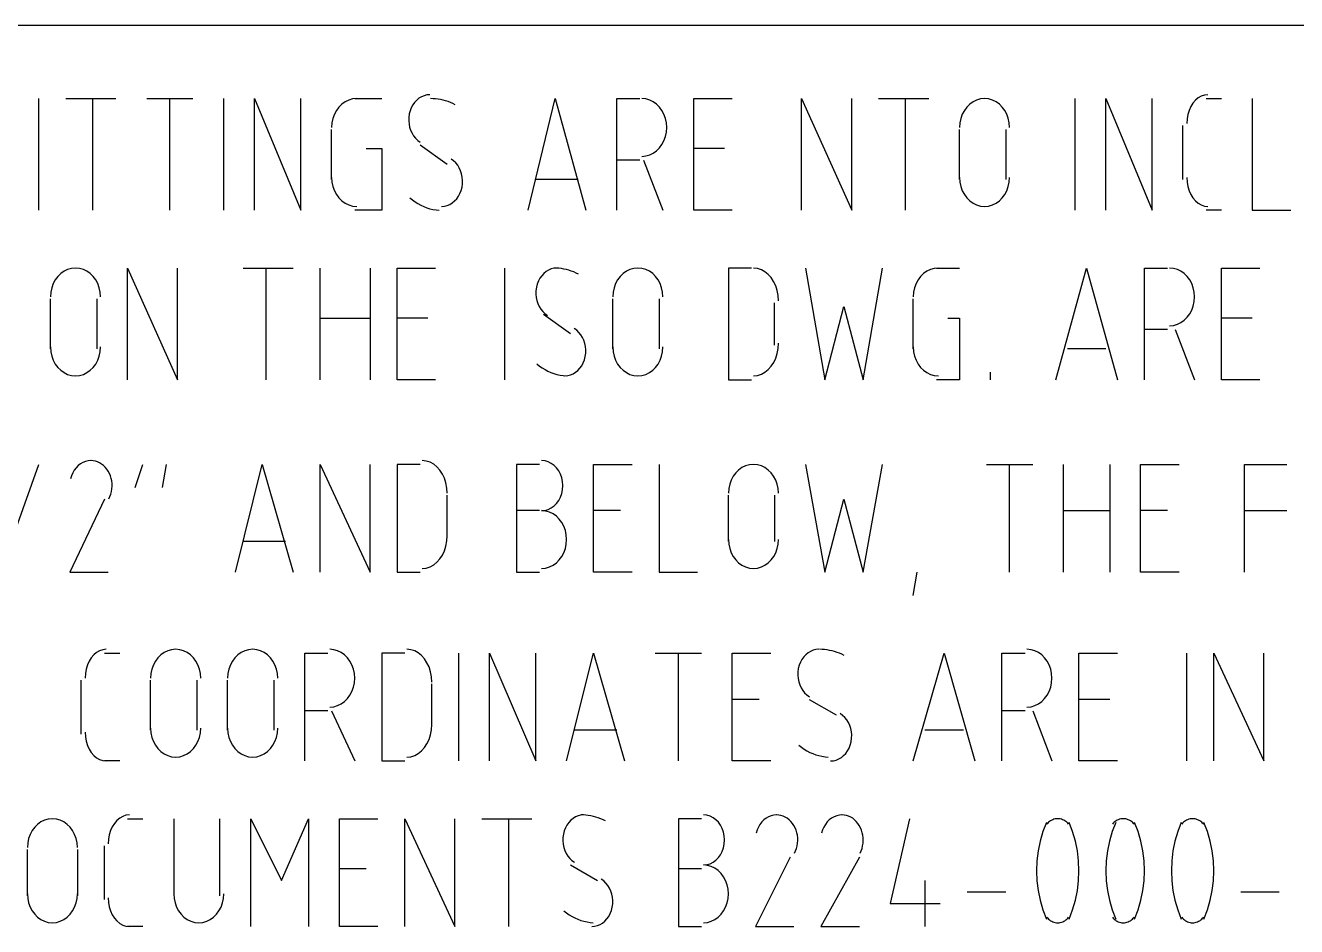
# Model space of a CAD drawing. Header units: millimetres. Extents: x 43 to 1147, y -811 to -31.
# Drawn here: x 118.66 to 158.26, y -776.2 to -748.12 of the extents above; entities that cross this region are included whole.
import ezdxf

# ---------------------------------------------------------------- set-up
doc = ezdxf.new("R2010")
doc.units = ezdxf.units.MM
doc.layers.add('EDITED_LINES', color=4, linetype='Continuous')

msp = doc.modelspace()

# ---------------------------------------------------------------- linework, layer by layer
at = {"layer": 'EDITED_LINES'}
for p, q in [((1137.28, -748.12), (52.24, -748.12)), ((119.08, -753.88), (119.08, -750.4)), ((119.92, -750.4), (121.48, -750.4)), ((120.76, -753.88), (120.76, -750.4)), ((122.44, -750.4), (123.88, -750.4)), ((123.16, -753.88), (123.16, -750.4)), ((124.84, -753.88), (124.84, -750.4)), ((125.8, -753.88), (125.8, -750.4)), ((125.8, -750.4), (127.24, -753.88)), ((127.24, -753.88), (127.24, -750.4)), ((128.853, -750.412), (128.733, -750.446)), ((128.98, -750.4), (128.853, -750.412)), ((128.92, -750.4), (129.76, -750.4)), ((130.921, -750.391), (130.85, -750.449)), ((130.998, -750.344), (130.921, -750.391)), ((131.08, -750.309), (130.998, -750.344)), ((131.167, -750.288), (131.08, -750.309)), ((131.257, -750.28), (131.167, -750.288)), ((131.358, -750.403), (131.279, -750.4)), ((131.437, -750.409), (131.358, -750.403)), ((131.516, -750.419), (131.437, -750.409)), ((131.594, -750.433), (131.516, -750.419)), ((134.32, -753.88), (135.16, -750.4)), ((135.16, -750.4), (136.12, -753.88)), ((137.08, -753.88), (137.08, -750.4)), ((137.08, -750.4), (137.8, -750.4)), ((137.987, -750.412), (137.86, -750.4)), ((138.107, -750.446), (137.987, -750.412)), ((139.48, -753.88), (139.48, -750.4)), ((139.48, -750.4), (140.68, -750.4)), ((142.84, -753.88), (142.84, -750.4)), ((142.84, -750.4), (144.4, -753.88)), ((144.4, -753.88), (144.4, -750.4)), ((145.24, -750.4), (146.8, -750.4)), ((146.08, -753.88), (146.08, -750.4)), ((148.413, -750.412), (148.293, -750.446)), ((148.54, -750.4), (148.413, -750.412)), ((148.666, -750.412), (148.54, -750.4)), ((148.786, -750.446), (148.666, -750.412)), ((151.36, -753.88), (151.36, -750.4)), ((152.32, -753.88), (152.32, -750.4)), ((152.32, -750.4), (153.76, -753.88)), ((153.76, -753.88), (153.76, -750.4)), ((155.197, -750.38), (155.11, -750.454)), ((155.291, -750.326), (155.197, -750.38)), ((155.393, -750.292), (155.291, -750.326)), ((155.5, -750.28), (155.393, -750.292)), ((155.44, -750.4), (155.92, -750.4)), ((156.88, -750.4), (156.88, -753.88)), ((128.35, -750.768), (128.287, -750.886)), ((128.428, -750.664), (128.35, -750.768)), ((128.519, -750.574), (128.428, -750.664)), ((128.622, -750.5), (128.519, -750.574)), ((128.733, -750.446), (128.622, -750.5)), ((130.644, -750.778), (130.618, -750.88)), ((130.682, -750.683), (130.644, -750.778)), ((130.729, -750.596), (130.682, -750.683)), ((130.785, -750.518), (130.729, -750.596)), ((130.85, -750.449), (130.785, -750.518)), ((131.672, -750.45), (131.594, -750.433)), ((131.749, -750.471), (131.672, -750.45)), ((131.825, -750.495), (131.749, -750.471)), ((131.901, -750.523), (131.825, -750.495)), ((131.976, -750.555), (131.901, -750.523)), ((132.05, -750.59), (131.976, -750.555)), ((138.218, -750.5), (138.107, -750.446)), ((138.321, -750.574), (138.218, -750.5)), ((138.412, -750.664), (138.321, -750.574)), ((138.49, -750.768), (138.412, -750.664)), ((138.553, -750.886), (138.49, -750.768)), ((147.91, -750.768), (147.847, -750.886)), ((147.988, -750.664), (147.91, -750.768)), ((148.079, -750.574), (147.988, -750.664)), ((148.182, -750.5), (148.079, -750.574)), ((148.293, -750.446), (148.182, -750.5)), ((148.898, -750.5), (148.786, -750.446)), ((149.001, -750.574), (148.898, -750.5)), ((149.091, -750.664), (149.001, -750.574)), ((149.169, -750.768), (149.091, -750.664)), ((149.233, -750.886), (149.169, -750.768)), ((154.914, -750.766), (154.874, -750.896)), ((154.967, -750.648), (154.914, -750.766)), ((155.033, -750.544), (154.967, -750.648)), ((155.11, -750.454), (155.033, -750.544)), ((128.21, -751.154), (128.2, -751.3)), ((128.24, -751.016), (128.21, -751.154)), ((128.287, -750.886), (128.24, -751.016)), ((130.603, -750.986), (130.6, -751.09)), ((130.6, -751.09), (130.61, -751.193)), ((130.618, -750.88), (130.603, -750.986)), ((130.61, -751.193), (130.63, -751.293)), ((138.6, -751.016), (138.553, -750.886)), ((138.63, -751.154), (138.6, -751.016)), ((138.64, -751.3), (138.63, -751.154)), ((147.77, -751.154), (147.76, -751.3)), ((147.8, -751.016), (147.77, -751.154)), ((147.847, -750.886), (147.8, -751.016)), ((149.28, -751.015), (149.233, -750.886)), ((149.31, -751.154), (149.28, -751.015)), ((149.32, -751.3), (149.31, -751.154)), ((154.849, -751.034), (154.84, -751.18)), ((154.874, -750.896), (154.849, -751.034)), ((128.2, -752.92), (128.2, -751.36)), ((130.63, -751.293), (130.661, -751.388)), ((130.661, -751.388), (130.703, -751.478)), ((130.703, -751.478), (130.754, -751.561)), ((130.754, -751.561), (130.815, -751.636)), ((138.553, -751.714), (138.6, -751.584)), ((138.6, -751.584), (138.63, -751.446)), ((138.63, -751.446), (138.64, -751.3)), ((147.76, -752.92), (147.76, -751.36)), ((149.2, -751.36), (149.2, -752.92)), ((154.72, -752.92), (154.72, -751.24)), ((129.28, -751.96), (129.76, -751.96)), ((129.76, -751.96), (129.76, -753.88)), ((130.815, -751.636), (130.884, -751.701)), ((130.884, -751.701), (130.962, -751.756)), ((130.96, -751.84), (131.8, -752.44)), ((138.321, -752.026), (138.412, -751.936)), ((138.412, -751.936), (138.49, -751.832)), ((138.49, -751.832), (138.553, -751.714)), ((140.44, -751.96), (139.48, -751.96)), ((131.996, -752.339), (131.918, -752.284)), ((132.065, -752.404), (131.996, -752.339)), ((137.8, -752.32), (137.08, -752.32)), ((137.86, -752.2), (137.987, -752.188)), ((137.92, -752.32), (138.52, -753.88)), ((137.987, -752.188), (138.107, -752.154)), ((138.107, -752.154), (138.218, -752.1)), ((138.218, -752.1), (138.321, -752.026)), ((132.126, -752.479), (132.065, -752.404)), ((132.177, -752.562), (132.126, -752.479)), ((132.219, -752.652), (132.177, -752.562)), ((132.25, -752.747), (132.219, -752.652)), ((132.27, -752.847), (132.25, -752.747)), ((128.2, -752.86), (128.21, -753.006)), ((128.21, -753.006), (128.24, -753.144)), ((128.24, -753.144), (128.287, -753.274)), ((132.235, -753.262), (132.262, -753.16)), ((132.262, -753.16), (132.277, -753.054)), ((132.28, -752.95), (132.27, -752.847)), ((132.277, -753.054), (132.28, -752.95)), ((135.88, -752.92), (134.56, -752.92)), ((147.76, -752.86), (147.77, -753.006)), ((147.77, -753.006), (147.8, -753.144)), ((147.8, -753.144), (147.847, -753.274)), ((149.233, -753.274), (149.28, -753.144)), ((149.28, -753.144), (149.31, -753.006)), ((149.31, -753.006), (149.32, -752.86)), ((154.84, -752.86), (154.849, -753.006)), ((154.849, -753.006), (154.874, -753.144)), ((154.874, -753.144), (154.914, -753.274)), ((128.287, -753.274), (128.35, -753.392)), ((128.35, -753.392), (128.428, -753.496)), ((128.428, -753.496), (128.519, -753.586)), ((128.519, -753.586), (128.622, -753.66)), ((130.633, -753.488), (130.715, -753.556)), ((130.715, -753.556), (130.801, -753.618)), ((132.03, -753.591), (132.095, -753.522)), ((132.095, -753.522), (132.151, -753.444)), ((132.151, -753.444), (132.198, -753.357)), ((132.198, -753.357), (132.235, -753.262)), ((147.847, -753.274), (147.91, -753.392)), ((147.91, -753.392), (147.988, -753.496)), ((147.988, -753.496), (148.079, -753.586)), ((148.079, -753.586), (148.182, -753.66)), ((148.898, -753.66), (149.001, -753.586)), ((149.001, -753.586), (149.092, -753.496)), ((149.092, -753.496), (149.169, -753.392)), ((149.169, -753.392), (149.233, -753.274)), ((154.914, -753.274), (154.967, -753.392)), ((154.967, -753.392), (155.033, -753.496)), ((155.033, -753.496), (155.11, -753.586)), ((155.11, -753.586), (155.197, -753.66)), ((128.622, -753.66), (128.733, -753.714)), ((128.733, -753.714), (128.853, -753.748)), ((128.853, -753.748), (128.98, -753.76)), ((129.76, -753.88), (128.92, -753.88)), ((130.801, -753.618), (130.888, -753.674)), ((130.888, -753.674), (130.978, -753.723)), ((130.978, -753.723), (131.07, -753.766)), ((131.07, -753.766), (131.163, -753.802)), ((131.163, -753.802), (131.258, -753.831)), ((131.258, -753.831), (131.355, -753.854)), ((131.355, -753.854), (131.452, -753.87)), ((131.452, -753.87), (131.55, -753.878)), ((131.623, -753.76), (131.713, -753.752)), ((131.713, -753.752), (131.8, -753.731)), ((131.8, -753.731), (131.882, -753.696)), ((131.882, -753.696), (131.959, -753.649)), ((131.959, -753.649), (132.03, -753.591)), ((140.68, -753.88), (139.48, -753.88)), ((148.182, -753.66), (148.293, -753.714)), ((148.293, -753.714), (148.413, -753.748)), ((148.413, -753.748), (148.54, -753.76)), ((148.54, -753.76), (148.667, -753.748)), ((148.667, -753.748), (148.787, -753.714)), ((148.787, -753.714), (148.898, -753.66)), ((155.197, -753.66), (155.291, -753.714)), ((155.291, -753.714), (155.393, -753.748)), ((155.393, -753.748), (155.5, -753.76)), ((155.92, -753.88), (155.44, -753.88)), ((156.88, -753.88), (158.08, -753.88)), ((119.668, -755.944), (119.59, -756.048)), ((119.759, -755.854), (119.668, -755.944)), ((119.862, -755.78), (119.759, -755.854)), ((119.973, -755.726), (119.862, -755.78)), ((120.093, -755.692), (119.973, -755.726)), ((120.22, -755.68), (120.093, -755.692)), ((120.346, -755.692), (120.22, -755.68)), ((120.466, -755.726), (120.346, -755.692)), ((120.578, -755.78), (120.466, -755.726)), ((120.681, -755.854), (120.578, -755.78)), ((120.772, -755.944), (120.681, -755.854)), ((120.849, -756.048), (120.772, -755.944)), ((121.84, -759.16), (121.84, -755.68)), ((121.84, -755.68), (123.4, -759.16)), ((123.4, -759.16), (123.4, -755.68)), ((125.44, -755.68), (127, -755.68)), ((126.16, -759.16), (126.16, -755.68)), ((127.84, -759.16), (127.84, -755.68)), ((129.4, -755.68), (129.4, -759.16)), ((130.24, -759.16), (130.24, -755.68)), ((130.24, -755.68), (131.44, -755.68)), ((133.6, -759.16), (133.6, -755.68)), ((134.745, -755.918), (134.689, -755.996)), ((134.81, -755.849), (134.745, -755.918)), ((134.881, -755.791), (134.81, -755.849)), ((134.958, -755.744), (134.881, -755.791)), ((135.04, -755.709), (134.958, -755.744)), ((135.127, -755.688), (135.04, -755.709)), ((135.198, -755.683), (135.119, -755.68)), ((135.217, -755.68), (135.127, -755.688)), ((135.277, -755.689), (135.198, -755.683)), ((135.356, -755.699), (135.277, -755.689)), ((135.434, -755.713), (135.356, -755.699)), ((135.512, -755.73), (135.434, -755.713)), ((135.589, -755.751), (135.512, -755.73)), ((135.665, -755.775), (135.589, -755.751)), ((135.741, -755.803), (135.665, -755.775)), ((135.816, -755.835), (135.741, -755.803)), ((135.89, -755.87), (135.816, -755.835)), ((137.188, -755.944), (137.11, -756.048)), ((137.279, -755.854), (137.188, -755.944)), ((137.382, -755.78), (137.279, -755.854)), ((137.493, -755.726), (137.382, -755.78)), ((137.613, -755.692), (137.493, -755.726)), ((137.74, -755.68), (137.613, -755.692)), ((137.866, -755.692), (137.74, -755.68)), ((137.986, -755.726), (137.866, -755.692)), ((138.098, -755.78), (137.986, -755.726)), ((138.201, -755.854), (138.098, -755.78)), ((138.291, -755.944), (138.201, -755.854)), ((138.369, -756.048), (138.291, -755.944)), ((141.28, -755.68), (140.56, -755.68)), ((140.56, -755.68), (140.56, -759.16)), ((141.467, -755.693), (141.34, -755.68)), ((141.587, -755.732), (141.467, -755.693)), ((141.698, -755.794), (141.587, -755.732)), ((141.801, -755.877), (141.698, -755.794)), ((141.892, -755.979), (141.801, -755.877)), ((142.96, -755.68), (143.56, -759.16)), ((144.76, -759.16), (145.36, -755.68)), ((146.548, -755.944), (146.47, -756.048)), ((146.639, -755.854), (146.548, -755.944)), ((146.742, -755.78), (146.639, -755.854)), ((146.853, -755.726), (146.742, -755.78)), ((146.973, -755.692), (146.853, -755.726)), ((147.1, -755.68), (146.973, -755.692)), ((147.04, -755.68), (147.76, -755.68)), ((150.76, -759.16), (151.72, -755.68)), ((151.72, -755.68), (152.68, -759.16)), ((153.52, -759.16), (153.52, -755.68)), ((153.52, -755.68), (154.24, -755.68)), ((154.427, -755.692), (154.3, -755.68)), ((154.547, -755.726), (154.427, -755.692)), ((154.658, -755.78), (154.547, -755.726)), ((154.761, -755.854), (154.658, -755.78)), ((154.852, -755.944), (154.761, -755.854)), ((154.93, -756.048), (154.852, -755.944)), ((155.92, -759.16), (155.92, -755.68)), ((155.92, -755.68), (157.12, -755.68)), ((119.48, -756.296), (119.45, -756.434)), ((119.527, -756.166), (119.48, -756.296)), ((119.59, -756.048), (119.527, -756.166)), ((120.913, -756.166), (120.849, -756.048)), ((120.96, -756.295), (120.913, -756.166)), ((120.99, -756.434), (120.96, -756.295)), ((134.578, -756.28), (134.563, -756.386)), ((134.605, -756.178), (134.578, -756.28)), ((134.642, -756.083), (134.605, -756.178)), ((134.689, -755.996), (134.642, -756.083)), ((137, -756.296), (136.97, -756.434)), ((137.047, -756.166), (137, -756.296)), ((137.11, -756.048), (137.047, -756.166)), ((138.433, -756.166), (138.369, -756.048)), ((138.48, -756.295), (138.433, -756.166)), ((138.51, -756.434), (138.48, -756.295)), ((141.969, -756.098), (141.892, -755.979)), ((142.033, -756.231), (141.969, -756.098)), ((142.08, -756.378), (142.033, -756.231)), ((146.36, -756.296), (146.33, -756.434)), ((146.407, -756.166), (146.36, -756.296)), ((146.47, -756.048), (146.407, -756.166)), ((154.993, -756.166), (154.93, -756.048)), ((155.04, -756.296), (154.993, -756.166)), ((155.07, -756.434), (155.04, -756.296)), ((119.45, -756.434), (119.44, -756.58)), ((119.44, -758.2), (119.44, -756.64)), ((120.88, -756.64), (120.88, -758.2)), ((121, -756.58), (120.99, -756.434)), ((134.563, -756.386), (134.56, -756.49)), ((134.56, -756.49), (134.57, -756.593)), ((134.57, -756.593), (134.59, -756.693)), ((134.59, -756.693), (134.621, -756.788)), ((136.97, -756.434), (136.96, -756.58)), ((136.96, -758.2), (136.96, -756.64)), ((138.4, -756.64), (138.4, -758.2)), ((138.52, -756.58), (138.51, -756.434)), ((142.11, -756.534), (142.08, -756.378)), ((142.12, -756.7), (142.11, -756.534)), ((146.33, -756.434), (146.32, -756.58)), ((146.32, -758.2), (146.32, -756.64)), ((155.04, -756.864), (155.07, -756.726)), ((155.08, -756.58), (155.07, -756.434)), ((155.07, -756.726), (155.08, -756.58)), ((134.621, -756.788), (134.663, -756.878)), ((134.663, -756.878), (134.714, -756.961)), ((134.714, -756.961), (134.775, -757.036)), ((134.775, -757.036), (134.844, -757.101)), ((134.8, -757.12), (135.64, -757.72)), ((134.844, -757.101), (134.922, -757.156)), ((142, -758.08), (142, -756.76)), ((143.56, -759.16), (144.16, -756.88)), ((144.16, -756.88), (144.76, -759.16)), ((154.852, -757.216), (154.93, -757.112)), ((154.93, -757.112), (154.993, -756.994)), ((154.993, -756.994), (155.04, -756.864)), ((127.84, -757.24), (129.4, -757.24)), ((131.2, -757.24), (130.24, -757.24)), ((147.4, -757.24), (147.76, -757.24)), ((147.76, -757.24), (147.76, -759.16)), ((154.3, -757.48), (154.427, -757.468)), ((154.427, -757.468), (154.547, -757.434)), ((154.547, -757.434), (154.658, -757.38)), ((154.658, -757.38), (154.761, -757.306)), ((154.761, -757.306), (154.852, -757.216)), ((156.88, -757.24), (155.92, -757.24)), ((135.836, -757.619), (135.758, -757.564)), ((135.905, -757.684), (135.836, -757.619)), ((135.966, -757.759), (135.905, -757.684)), ((136.017, -757.842), (135.966, -757.759)), ((136.059, -757.932), (136.017, -757.842)), ((136.09, -758.027), (136.059, -757.932)), ((154.24, -757.6), (153.52, -757.6)), ((154.48, -757.6), (155.08, -759.16)), ((119.44, -758.14), (119.45, -758.286)), ((119.45, -758.286), (119.48, -758.424)), ((120.96, -758.424), (120.99, -758.286)), ((120.99, -758.286), (121, -758.14)), ((136.11, -758.127), (136.09, -758.027)), ((136.102, -758.44), (136.117, -758.334)), ((136.12, -758.23), (136.11, -758.127)), ((136.117, -758.334), (136.12, -758.23)), ((136.96, -758.14), (136.97, -758.286)), ((136.97, -758.286), (137, -758.424)), ((138.48, -758.424), (138.51, -758.286)), ((138.51, -758.286), (138.52, -758.14)), ((142.08, -758.342), (142.11, -758.185)), ((142.11, -758.185), (142.12, -758.02)), ((146.32, -758.14), (146.33, -758.286)), ((146.33, -758.286), (146.36, -758.424)), ((152.32, -758.2), (151.12, -758.2)), ((119.48, -758.424), (119.527, -758.554)), ((119.527, -758.554), (119.59, -758.672)), ((119.59, -758.672), (119.668, -758.776)), ((120.772, -758.776), (120.85, -758.672)), ((120.85, -758.672), (120.913, -758.554)), ((120.913, -758.554), (120.96, -758.424)), ((134.593, -758.669), (134.675, -758.734)), ((134.675, -758.734), (134.761, -758.793)), ((135.935, -758.802), (135.991, -758.724)), ((135.991, -758.724), (136.038, -758.637)), ((136.038, -758.637), (136.075, -758.542)), ((136.075, -758.542), (136.102, -758.44)), ((137, -758.424), (137.047, -758.554)), ((137.047, -758.554), (137.11, -758.672)), ((137.11, -758.672), (137.188, -758.776)), ((138.292, -758.776), (138.369, -758.672)), ((138.369, -758.672), (138.433, -758.554)), ((138.433, -758.554), (138.48, -758.424)), ((141.892, -758.741), (141.97, -758.622)), ((141.97, -758.622), (142.033, -758.489)), ((142.033, -758.489), (142.08, -758.342)), ((146.36, -758.424), (146.407, -758.554)), ((146.407, -758.554), (146.47, -758.672)), ((146.47, -758.672), (146.548, -758.776)), ((119.668, -758.776), (119.759, -758.866)), ((119.759, -758.866), (119.862, -758.94)), ((119.862, -758.94), (119.973, -758.994)), ((119.973, -758.994), (120.093, -759.028)), ((120.093, -759.028), (120.22, -759.04)), ((120.22, -759.04), (120.347, -759.028)), ((120.347, -759.028), (120.467, -758.994)), ((120.467, -758.994), (120.578, -758.94)), ((120.578, -758.94), (120.681, -758.866)), ((120.681, -758.866), (120.772, -758.776)), ((134.761, -758.793), (134.848, -758.845)), ((134.848, -758.845), (134.938, -758.892)), ((134.938, -758.892), (135.03, -758.932)), ((135.03, -758.932), (135.123, -758.966)), ((135.123, -758.966), (135.218, -758.994)), ((135.218, -758.994), (135.315, -759.015)), ((135.315, -759.015), (135.412, -759.03)), ((135.412, -759.03), (135.51, -759.038)), ((135.463, -759.04), (135.553, -759.032)), ((135.553, -759.032), (135.64, -759.011)), ((135.64, -759.011), (135.722, -758.976)), ((135.722, -758.976), (135.799, -758.929)), ((135.799, -758.929), (135.87, -758.871)), ((135.87, -758.871), (135.935, -758.802)), ((137.188, -758.776), (137.279, -758.866)), ((137.279, -758.866), (137.382, -758.94)), ((137.382, -758.94), (137.493, -758.994)), ((137.493, -758.994), (137.613, -759.028)), ((137.613, -759.028), (137.74, -759.04)), ((137.74, -759.04), (137.867, -759.028)), ((137.867, -759.028), (137.987, -758.994)), ((137.987, -758.994), (138.098, -758.94)), ((138.098, -758.94), (138.201, -758.866)), ((138.201, -758.866), (138.292, -758.776)), ((141.34, -759.04), (141.467, -759.027)), ((141.467, -759.027), (141.587, -758.988)), ((141.587, -758.988), (141.698, -758.926)), ((141.698, -758.926), (141.801, -758.843)), ((141.801, -758.843), (141.892, -758.741)), ((146.548, -758.776), (146.639, -758.866)), ((146.639, -758.866), (146.742, -758.94)), ((146.742, -758.94), (146.853, -758.994)), ((146.853, -758.994), (146.973, -759.028)), ((146.973, -759.028), (147.1, -759.04)), ((148.72, -759.16), (148.72, -758.92)), ((131.44, -759.16), (130.24, -759.16)), ((140.56, -759.16), (141.28, -759.16)), ((147.76, -759.16), (147.04, -759.16)), ((157.12, -759.16), (155.92, -759.16)), ((117.88, -765.16), (119.08, -761.8)), ((120.24, -761.901), (120.183, -761.976)), ((120.304, -761.836), (120.24, -761.901)), ((120.375, -761.781), (120.304, -761.836)), ((120.451, -761.737), (120.375, -761.781)), ((120.533, -761.705), (120.451, -761.737)), ((120.618, -761.686), (120.533, -761.705)), ((120.706, -761.68), (120.618, -761.686)), ((120.768, -761.684), (120.697, -761.68)), ((120.838, -761.697), (120.768, -761.684)), ((120.906, -761.719), (120.838, -761.697)), ((120.971, -761.749), (120.906, -761.719)), ((121.033, -761.787), (120.971, -761.749)), ((121.091, -761.832), (121.033, -761.787)), ((121.145, -761.884), (121.091, -761.832)), ((121.194, -761.943), (121.145, -761.884)), ((122.08, -762.52), (122.32, -761.8)), ((123.04, -761.8), (122.92, -762.52)), ((125.2, -765.16), (126.04, -761.8)), ((126.04, -761.8), (127, -765.16)), ((127.84, -765.16), (127.84, -761.8)), ((127.84, -761.8), (129.4, -765.16)), ((129.4, -765.16), (129.4, -761.8)), ((130.96, -761.8), (130.24, -761.8)), ((130.24, -761.8), (130.24, -765.16)), ((131.147, -761.693), (131.02, -761.68)), ((131.267, -761.732), (131.147, -761.693)), ((131.378, -761.794), (131.267, -761.732)), ((131.481, -761.877), (131.378, -761.794)), ((131.572, -761.979), (131.481, -761.877)), ((134.68, -761.8), (133.96, -761.8)), ((133.96, -761.8), (133.96, -765.16)), ((134.847, -761.69), (134.74, -761.68)), ((134.949, -761.72), (134.847, -761.69)), ((135.043, -761.767), (134.949, -761.72)), ((135.13, -761.83), (135.043, -761.767)), ((135.207, -761.908), (135.13, -761.83)), ((136.36, -765.16), (136.36, -761.8)), ((136.36, -761.8), (137.56, -761.8)), ((138.4, -761.8), (138.4, -765.16)), ((140.982, -761.9), (140.879, -761.974)), ((141.093, -761.846), (140.982, -761.9)), ((141.213, -761.812), (141.093, -761.846)), ((141.34, -761.8), (141.213, -761.812)), ((141.466, -761.812), (141.34, -761.8)), ((141.586, -761.846), (141.466, -761.812)), ((141.698, -761.9), (141.586, -761.846)), ((141.801, -761.974), (141.698, -761.9)), ((142.96, -761.8), (143.56, -765.16)), ((144.76, -765.16), (145.36, -761.8)), ((148.6, -761.8), (150.04, -761.8)), ((149.32, -765.16), (149.32, -761.8)), ((151, -765.16), (151, -761.8)), ((152.44, -761.8), (152.44, -765.16)), ((153.4, -765.16), (153.4, -761.8)), ((153.4, -761.8), (154.6, -761.8)), ((156.64, -765.16), (156.64, -761.8)), ((156.64, -761.8), (157.96, -761.8)), ((120.094, -762.15), (120.065, -762.249)), ((120.134, -762.059), (120.094, -762.15)), ((120.183, -761.976), (120.134, -762.059)), ((121.238, -762.009), (121.194, -761.943)), ((121.276, -762.08), (121.238, -762.009)), ((121.308, -762.156), (121.276, -762.08)), ((121.332, -762.235), (121.308, -762.156)), ((121.349, -762.315), (121.332, -762.235)), ((131.649, -762.098), (131.572, -761.979)), ((131.713, -762.231), (131.649, -762.098)), ((131.76, -762.378), (131.713, -762.231)), ((135.273, -761.999), (135.207, -761.908)), ((135.326, -762.102), (135.273, -761.999)), ((135.366, -762.213), (135.326, -762.102)), ((135.391, -762.334), (135.366, -762.213)), ((140.647, -762.286), (140.6, -762.416)), ((140.71, -762.168), (140.647, -762.286)), ((140.788, -762.064), (140.71, -762.168)), ((140.879, -761.974), (140.788, -762.064)), ((141.891, -762.064), (141.801, -761.974)), ((141.969, -762.168), (141.891, -762.064)), ((142.033, -762.286), (141.969, -762.168)), ((142.08, -762.415), (142.033, -762.286)), ((121.322, -762.722), (121.342, -762.643)), ((121.342, -762.643), (121.354, -762.561)), ((121.358, -762.397), (121.349, -762.315)), ((121.354, -762.561), (121.36, -762.479)), ((121.36, -762.479), (121.358, -762.397)), ((131.79, -762.534), (131.76, -762.378)), ((131.8, -762.7), (131.79, -762.534)), ((135.366, -762.707), (135.391, -762.587)), ((135.4, -762.46), (135.391, -762.334)), ((135.391, -762.587), (135.4, -762.46)), ((140.57, -762.554), (140.56, -762.7)), ((140.6, -762.416), (140.57, -762.554)), ((142.11, -762.554), (142.08, -762.415)), ((142.12, -762.7), (142.11, -762.554)), ((121.12, -762.88), (120.04, -765.16)), ((121.26, -762.873), (121.294, -762.799)), ((121.294, -762.799), (121.322, -762.722)), ((131.8, -764.08), (131.8, -762.76)), ((135.043, -763.153), (135.13, -763.09)), ((135.13, -763.09), (135.207, -763.012)), ((135.207, -763.012), (135.273, -762.921)), ((135.273, -762.921), (135.326, -762.818)), ((135.326, -762.818), (135.366, -762.707)), ((140.56, -764.2), (140.56, -762.76)), ((142, -762.76), (142, -764.2)), ((143.56, -765.16), (144.16, -762.88)), ((144.16, -762.88), (144.76, -765.16)), ((134.68, -763.24), (133.96, -763.24)), ((134.74, -763.24), (134.847, -763.23)), ((134.867, -763.252), (134.74, -763.24)), ((134.847, -763.23), (134.949, -763.2)), ((134.987, -763.286), (134.867, -763.252)), ((134.949, -763.2), (135.043, -763.153)), ((135.098, -763.34), (134.987, -763.286)), ((135.201, -763.414), (135.098, -763.34)), ((135.292, -763.504), (135.201, -763.414)), ((137.2, -763.24), (136.36, -763.24)), ((151, -763.24), (152.44, -763.24)), ((154.24, -763.24), (153.4, -763.24)), ((156.64, -763.24), (157.96, -763.24)), ((135.369, -763.608), (135.292, -763.504)), ((135.433, -763.726), (135.369, -763.608)), ((135.48, -763.856), (135.433, -763.726)), ((135.51, -763.994), (135.48, -763.856)), ((126.76, -764.2), (125.44, -764.2)), ((131.76, -764.342), (131.79, -764.185)), ((131.79, -764.185), (131.8, -764.02)), ((135.52, -764.14), (135.51, -763.994)), ((135.51, -764.286), (135.52, -764.14)), ((140.56, -764.14), (140.57, -764.286)), ((142.11, -764.286), (142.12, -764.14)), ((131.572, -764.741), (131.649, -764.622)), ((131.649, -764.622), (131.713, -764.489)), ((131.713, -764.489), (131.76, -764.342)), ((135.292, -764.776), (135.369, -764.672)), ((135.369, -764.672), (135.433, -764.554)), ((135.433, -764.554), (135.48, -764.424)), ((135.48, -764.424), (135.51, -764.286)), ((140.57, -764.286), (140.6, -764.424)), ((140.6, -764.424), (140.647, -764.554)), ((140.647, -764.554), (140.71, -764.672)), ((140.71, -764.672), (140.788, -764.776)), ((141.892, -764.776), (141.97, -764.672)), ((141.97, -764.672), (142.033, -764.554)), ((142.033, -764.554), (142.08, -764.424)), ((142.08, -764.424), (142.11, -764.286)), ((131.02, -765.04), (131.147, -765.027)), ((131.147, -765.027), (131.267, -764.988)), ((131.267, -764.988), (131.378, -764.926)), ((131.378, -764.926), (131.481, -764.843)), ((131.481, -764.843), (131.572, -764.741)), ((134.74, -765.04), (134.867, -765.028)), ((134.867, -765.028), (134.987, -764.994)), ((134.987, -764.994), (135.098, -764.94)), ((135.098, -764.94), (135.201, -764.866)), ((135.201, -764.866), (135.292, -764.776)), ((140.788, -764.776), (140.879, -764.866)), ((140.879, -764.866), (140.982, -764.94)), ((140.982, -764.94), (141.093, -764.994)), ((141.093, -764.994), (141.213, -765.028)), ((141.213, -765.028), (141.34, -765.04)), ((141.34, -765.04), (141.467, -765.028)), ((141.467, -765.028), (141.587, -764.994)), ((141.587, -764.994), (141.698, -764.94)), ((141.698, -764.94), (141.801, -764.866)), ((141.801, -764.866), (141.892, -764.776)), ((120.04, -765.16), (121.24, -765.16)), ((130.24, -765.16), (130.96, -765.16)), ((133.96, -765.16), (134.68, -765.16)), ((137.56, -765.16), (136.36, -765.16)), ((138.4, -765.16), (139.6, -765.16)), ((146.32, -765.88), (146.44, -765.16)), ((154.6, -765.16), (153.4, -765.16)), ((120.713, -767.824), (120.647, -767.928)), ((120.79, -767.734), (120.713, -767.824)), ((120.877, -767.66), (120.79, -767.734)), ((120.971, -767.606), (120.877, -767.66)), ((121.073, -767.572), (120.971, -767.606)), ((121.18, -767.56), (121.073, -767.572)), ((121.12, -767.68), (121.6, -767.68)), ((122.788, -767.824), (122.71, -767.928)), ((122.879, -767.734), (122.788, -767.824)), ((122.982, -767.66), (122.879, -767.734)), ((123.093, -767.606), (122.982, -767.66)), ((123.213, -767.572), (123.093, -767.606)), ((123.34, -767.56), (123.213, -767.572)), ((123.466, -767.572), (123.34, -767.56)), ((123.586, -767.606), (123.466, -767.572)), ((123.698, -767.66), (123.586, -767.606)), ((123.801, -767.734), (123.698, -767.66)), ((123.892, -767.824), (123.801, -767.734)), ((123.969, -767.928), (123.892, -767.824)), ((125.188, -767.824), (125.11, -767.928)), ((125.279, -767.734), (125.188, -767.824)), ((125.382, -767.66), (125.279, -767.734)), ((125.493, -767.606), (125.382, -767.66)), ((125.613, -767.572), (125.493, -767.606)), ((125.74, -767.56), (125.613, -767.572)), ((125.866, -767.572), (125.74, -767.56)), ((125.986, -767.606), (125.866, -767.572)), ((126.098, -767.66), (125.986, -767.606)), ((126.201, -767.734), (126.098, -767.66)), ((126.292, -767.824), (126.201, -767.734)), ((126.369, -767.928), (126.292, -767.824)), ((127.36, -771.04), (127.36, -767.68)), ((127.36, -767.68), (128.08, -767.68)), ((128.267, -767.572), (128.14, -767.56)), ((128.387, -767.606), (128.267, -767.572)), ((128.498, -767.66), (128.387, -767.606)), ((128.601, -767.734), (128.498, -767.66)), ((128.692, -767.824), (128.601, -767.734)), ((128.77, -767.928), (128.692, -767.824)), ((130.48, -767.68), (129.76, -767.68)), ((129.76, -767.68), (129.76, -771.04)), ((130.667, -767.573), (130.54, -767.56)), ((130.787, -767.612), (130.667, -767.573)), ((130.898, -767.674), (130.787, -767.612)), ((131.001, -767.757), (130.898, -767.674)), ((131.092, -767.859), (131.001, -767.757)), ((132.16, -771.04), (132.16, -767.68)), ((133.12, -771.04), (133.12, -767.68)), ((133.12, -767.68), (134.56, -771.04)), ((134.56, -771.04), (134.56, -767.68)), ((135.52, -771.04), (136.36, -767.68)), ((136.36, -767.68), (137.32, -771.04)), ((138.28, -767.68), (139.72, -767.68)), ((139, -771.04), (139, -767.68)), ((140.68, -771.04), (140.68, -767.68)), ((140.68, -767.68), (141.88, -767.68)), ((142.905, -767.798), (142.849, -767.876)), ((142.97, -767.729), (142.905, -767.798)), ((143.041, -767.671), (142.97, -767.729)), ((143.118, -767.624), (143.041, -767.671)), ((143.2, -767.589), (143.118, -767.624)), ((143.287, -767.568), (143.2, -767.589)), ((143.377, -767.56), (143.287, -767.568)), ((143.478, -767.563), (143.399, -767.56)), ((143.557, -767.569), (143.478, -767.563)), ((143.636, -767.579), (143.557, -767.569)), ((143.714, -767.593), (143.636, -767.579)), ((143.792, -767.61), (143.714, -767.593)), ((143.869, -767.631), (143.792, -767.61)), ((143.945, -767.655), (143.869, -767.631)), ((144.021, -767.683), (143.945, -767.655)), ((144.096, -767.715), (144.021, -767.683)), ((144.17, -767.75), (144.096, -767.715)), ((146.32, -771.04), (147.28, -767.68)), ((147.28, -767.68), (148.24, -771.04)), ((149.08, -771.04), (149.08, -767.68)), ((149.08, -767.68), (149.8, -767.68)), ((149.987, -767.572), (149.86, -767.56)), ((150.107, -767.606), (149.987, -767.572)), ((150.218, -767.66), (150.107, -767.606)), ((150.321, -767.734), (150.218, -767.66)), ((150.412, -767.824), (150.321, -767.734)), ((150.49, -767.928), (150.412, -767.824)), ((151.48, -771.04), (151.48, -767.68)), ((151.48, -767.68), (152.68, -767.68)), ((154.84, -771.04), (154.84, -767.68)), ((155.68, -771.04), (155.68, -767.68)), ((155.68, -767.68), (157.24, -771.04)), ((157.24, -771.04), (157.24, -767.68)), ((120.554, -768.176), (120.529, -768.314)), ((120.594, -768.046), (120.554, -768.176)), ((120.647, -767.928), (120.594, -768.046)), ((122.6, -768.176), (122.57, -768.314)), ((122.647, -768.046), (122.6, -768.176)), ((122.71, -767.928), (122.647, -768.046)), ((124.033, -768.046), (123.969, -767.928)), ((124.08, -768.175), (124.033, -768.046)), ((124.11, -768.314), (124.08, -768.175)), ((125, -768.176), (124.97, -768.314)), ((125.047, -768.046), (125, -768.176)), ((125.11, -767.928), (125.047, -768.046)), ((126.433, -768.046), (126.369, -767.928)), ((126.48, -768.175), (126.433, -768.046)), ((126.51, -768.314), (126.48, -768.175)), ((128.833, -768.046), (128.77, -767.928)), ((128.88, -768.176), (128.833, -768.046)), ((128.91, -768.314), (128.88, -768.176)), ((131.169, -767.978), (131.092, -767.859)), ((131.233, -768.111), (131.169, -767.978)), ((131.28, -768.258), (131.233, -768.111)), ((142.738, -768.16), (142.723, -768.266)), ((142.765, -768.058), (142.738, -768.16)), ((142.802, -767.963), (142.765, -768.058)), ((142.849, -767.876), (142.802, -767.963)), ((150.553, -768.046), (150.49, -767.928)), ((150.6, -768.176), (150.553, -768.046)), ((150.63, -768.314), (150.6, -768.176)), ((120.4, -770.2), (120.4, -768.52)), ((120.529, -768.314), (120.52, -768.46)), ((122.57, -768.314), (122.56, -768.46)), ((122.56, -770.08), (122.56, -768.52)), ((124, -768.52), (124, -770.08)), ((124.12, -768.46), (124.11, -768.314)), ((124.97, -768.314), (124.96, -768.46)), ((124.96, -770.08), (124.96, -768.52)), ((126.4, -768.52), (126.4, -770.08)), ((126.52, -768.46), (126.51, -768.314)), ((128.88, -768.744), (128.91, -768.606)), ((128.92, -768.46), (128.91, -768.314)), ((128.91, -768.606), (128.92, -768.46)), ((131.31, -768.414), (131.28, -768.258)), ((131.32, -768.58), (131.31, -768.414)), ((142.723, -768.266), (142.72, -768.37)), ((142.72, -768.37), (142.73, -768.473)), ((142.73, -768.473), (142.75, -768.573)), ((142.75, -768.573), (142.781, -768.668)), ((150.6, -768.744), (150.63, -768.606)), ((150.64, -768.46), (150.63, -768.314)), ((150.63, -768.606), (150.64, -768.46)), ((128.692, -769.096), (128.77, -768.992)), ((128.77, -768.992), (128.833, -768.874)), ((128.833, -768.874), (128.88, -768.744)), ((131.32, -769.96), (131.32, -768.64)), ((142.781, -768.668), (142.823, -768.758)), ((142.823, -768.758), (142.874, -768.841)), ((142.874, -768.841), (142.935, -768.916)), ((142.935, -768.916), (143.004, -768.981)), ((143.004, -768.981), (143.082, -769.036)), ((150.412, -769.096), (150.49, -768.992)), ((150.49, -768.992), (150.553, -768.874)), ((150.553, -768.874), (150.6, -768.744)), ((128.14, -769.36), (128.267, -769.348)), ((128.267, -769.348), (128.387, -769.314)), ((128.387, -769.314), (128.498, -769.26)), ((128.498, -769.26), (128.601, -769.186)), ((128.601, -769.186), (128.692, -769.096)), ((141.52, -769.12), (140.68, -769.12)), ((143.08, -769.12), (143.92, -769.6)), ((149.86, -769.36), (149.987, -769.348)), ((149.987, -769.348), (150.107, -769.314)), ((150.107, -769.314), (150.218, -769.26)), ((150.218, -769.26), (150.321, -769.186)), ((150.321, -769.186), (150.412, -769.096)), ((152.44, -769.12), (151.48, -769.12)), ((128.08, -769.48), (127.36, -769.48)), ((128.2, -769.48), (128.92, -771.04)), ((144.116, -769.619), (144.038, -769.564)), ((144.185, -769.684), (144.116, -769.619)), ((144.246, -769.759), (144.185, -769.684)), ((144.297, -769.842), (144.246, -769.759)), ((149.8, -769.48), (149.08, -769.48)), ((150.04, -769.48), (150.64, -771.04)), ((120.52, -770.14), (120.529, -770.286)), ((122.56, -770.02), (122.57, -770.166)), ((122.57, -770.166), (122.6, -770.304)), ((124.08, -770.304), (124.11, -770.166)), ((124.11, -770.166), (124.12, -770.02)), ((124.96, -770.02), (124.97, -770.166)), ((124.97, -770.166), (125, -770.304)), ((126.48, -770.304), (126.51, -770.166)), ((126.51, -770.166), (126.52, -770.02)), ((131.28, -770.222), (131.31, -770.065)), ((131.31, -770.065), (131.32, -769.9)), ((137.08, -770.08), (135.76, -770.08)), ((144.339, -769.932), (144.297, -769.842)), ((144.37, -770.027), (144.339, -769.932)), ((144.39, -770.127), (144.37, -770.027)), ((144.4, -770.23), (144.39, -770.127)), ((147.88, -770.08), (146.68, -770.08)), ((120.529, -770.286), (120.554, -770.424)), ((120.554, -770.424), (120.594, -770.554)), ((120.594, -770.554), (120.647, -770.672)), ((122.6, -770.304), (122.647, -770.434)), ((122.647, -770.434), (122.71, -770.552)), ((122.71, -770.552), (122.788, -770.656)), ((123.892, -770.656), (123.969, -770.552)), ((123.969, -770.552), (124.033, -770.434)), ((124.033, -770.434), (124.08, -770.304)), ((125, -770.304), (125.047, -770.434)), ((125.047, -770.434), (125.11, -770.552)), ((125.11, -770.552), (125.188, -770.656)), ((126.292, -770.656), (126.37, -770.552)), ((126.37, -770.552), (126.433, -770.434)), ((126.433, -770.434), (126.48, -770.304)), ((131.092, -770.621), (131.17, -770.502)), ((131.17, -770.502), (131.233, -770.369)), ((131.233, -770.369), (131.28, -770.222)), ((142.753, -770.549), (142.835, -770.614)), ((142.835, -770.614), (142.921, -770.673)), ((144.318, -770.637), (144.355, -770.542)), ((144.355, -770.542), (144.382, -770.44)), ((144.382, -770.44), (144.397, -770.334)), ((144.397, -770.334), (144.4, -770.23)), ((120.647, -770.672), (120.713, -770.776)), ((120.713, -770.776), (120.79, -770.866)), ((120.79, -770.866), (120.877, -770.94)), ((120.877, -770.94), (120.971, -770.994)), ((120.971, -770.994), (121.073, -771.028)), ((122.788, -770.656), (122.879, -770.746)), ((122.879, -770.746), (122.982, -770.82)), ((122.982, -770.82), (123.093, -770.874)), ((123.093, -770.874), (123.213, -770.908)), ((123.213, -770.908), (123.34, -770.92)), ((123.34, -770.92), (123.467, -770.908)), ((123.467, -770.908), (123.587, -770.874)), ((123.587, -770.874), (123.698, -770.82)), ((123.698, -770.82), (123.801, -770.746)), ((123.801, -770.746), (123.892, -770.656)), ((125.188, -770.656), (125.279, -770.746)), ((125.279, -770.746), (125.382, -770.82)), ((125.382, -770.82), (125.493, -770.874)), ((125.493, -770.874), (125.613, -770.908)), ((125.613, -770.908), (125.74, -770.92)), ((125.74, -770.92), (125.867, -770.908)), ((125.867, -770.908), (125.987, -770.874)), ((125.987, -770.874), (126.098, -770.82)), ((126.098, -770.82), (126.201, -770.746)), ((126.201, -770.746), (126.292, -770.656)), ((130.54, -770.92), (130.667, -770.907)), ((130.667, -770.907), (130.787, -770.868)), ((130.787, -770.868), (130.898, -770.806)), ((130.898, -770.806), (131.001, -770.723)), ((131.001, -770.723), (131.092, -770.621)), ((142.921, -770.673), (143.008, -770.725)), ((143.008, -770.725), (143.098, -770.772)), ((143.098, -770.772), (143.19, -770.812)), ((143.19, -770.812), (143.283, -770.846)), ((143.283, -770.846), (143.378, -770.874)), ((143.378, -770.874), (143.475, -770.895)), ((143.475, -770.895), (143.572, -770.91)), ((143.572, -770.91), (143.67, -770.918)), ((143.833, -771.032), (143.92, -771.011)), ((143.92, -771.011), (144.002, -770.976)), ((144.002, -770.976), (144.079, -770.929)), ((144.079, -770.929), (144.15, -770.871)), ((144.15, -770.871), (144.215, -770.802)), ((144.215, -770.802), (144.271, -770.724)), ((144.271, -770.724), (144.318, -770.637)), ((121.073, -771.028), (121.18, -771.04)), ((121.6, -771.04), (121.12, -771.04)), ((129.76, -771.04), (130.48, -771.04)), ((141.88, -771.04), (140.68, -771.04)), ((143.743, -771.04), (143.833, -771.032)), ((152.68, -771.04), (151.48, -771.04)), ((119.142, -772.94), (119.039, -773.014)), ((119.253, -772.886), (119.142, -772.94)), ((119.373, -772.852), (119.253, -772.886)), ((119.5, -772.84), (119.373, -772.852)), ((119.626, -772.852), (119.5, -772.84)), ((119.746, -772.886), (119.626, -772.852)), ((119.858, -772.94), (119.746, -772.886)), ((119.961, -773.014), (119.858, -772.94)), ((121.433, -772.984), (121.367, -773.088)), ((121.51, -772.894), (121.433, -772.984)), ((121.597, -772.82), (121.51, -772.894)), ((121.691, -772.766), (121.597, -772.82)), ((121.793, -772.732), (121.691, -772.766)), ((121.9, -772.72), (121.793, -772.732)), ((121.84, -772.84), (122.32, -772.84)), ((123.28, -772.84), (123.28, -775.24)), ((124.72, -775.24), (124.72, -772.84)), ((125.68, -776.2), (125.68, -772.84)), ((125.68, -772.84), (126.64, -774.76)), ((126.64, -774.76), (127.48, -772.84)), ((127.48, -772.84), (127.48, -776.2)), ((128.44, -776.2), (128.44, -772.84)), ((128.44, -772.84), (129.64, -772.84)), ((130.48, -776.2), (130.48, -772.84)), ((130.48, -772.84), (132.04, -776.2)), ((132.04, -776.2), (132.04, -772.84)), ((132.88, -772.84), (134.44, -772.84)), ((133.72, -776.2), (133.72, -772.84)), ((135.585, -772.958), (135.529, -773.036)), ((135.65, -772.889), (135.585, -772.958)), ((135.721, -772.831), (135.65, -772.889)), ((135.798, -772.784), (135.721, -772.831)), ((135.88, -772.749), (135.798, -772.784)), ((135.967, -772.728), (135.88, -772.749)), ((136.038, -772.723), (135.959, -772.72)), ((136.057, -772.72), (135.967, -772.728)), ((136.117, -772.729), (136.038, -772.723)), ((136.196, -772.739), (136.117, -772.729)), ((136.274, -772.753), (136.196, -772.739)), ((136.352, -772.77), (136.274, -772.753)), ((136.429, -772.791), (136.352, -772.77)), ((136.505, -772.815), (136.429, -772.791)), ((136.581, -772.843), (136.505, -772.815)), ((136.656, -772.875), (136.581, -772.843)), ((136.73, -772.91), (136.656, -772.875)), ((139.72, -772.84), (139, -772.84)), ((139, -772.84), (139, -776.2)), ((139.887, -772.73), (139.78, -772.72)), ((139.989, -772.76), (139.887, -772.73)), ((140.083, -772.807), (139.989, -772.76)), ((140.17, -772.87), (140.083, -772.807)), ((140.247, -772.948), (140.17, -772.87)), ((140.313, -773.039), (140.247, -772.948)), ((141.6, -772.941), (141.543, -773.016)), ((141.664, -772.876), (141.6, -772.941)), ((141.735, -772.821), (141.664, -772.876)), ((141.811, -772.777), (141.735, -772.821)), ((141.893, -772.745), (141.811, -772.777)), ((141.978, -772.726), (141.893, -772.745)), ((142.066, -772.72), (141.978, -772.726)), ((142.128, -772.724), (142.057, -772.72)), ((142.198, -772.737), (142.128, -772.724)), ((142.266, -772.759), (142.198, -772.737)), ((142.331, -772.789), (142.266, -772.759)), ((142.393, -772.827), (142.331, -772.789)), ((142.451, -772.872), (142.393, -772.827)), ((142.505, -772.924), (142.451, -772.872)), ((142.554, -772.983), (142.505, -772.924)), ((142.598, -773.049), (142.554, -772.983)), ((143.64, -772.941), (143.583, -773.016)), ((143.704, -772.876), (143.64, -772.941)), ((143.775, -772.821), (143.704, -772.876)), ((143.851, -772.777), (143.775, -772.821)), ((143.933, -772.745), (143.851, -772.777)), ((144.018, -772.726), (143.933, -772.745)), ((144.106, -772.72), (144.018, -772.726)), ((144.168, -772.724), (144.097, -772.72)), ((144.238, -772.737), (144.168, -772.724)), ((144.306, -772.759), (144.238, -772.737)), ((144.371, -772.789), (144.306, -772.759)), ((144.433, -772.827), (144.371, -772.789)), ((144.491, -772.872), (144.433, -772.827)), ((144.545, -772.924), (144.491, -772.872)), ((144.594, -772.983), (144.545, -772.924)), ((144.638, -773.049), (144.594, -772.983)), ((146.2, -772.84), (145.6, -775.48)), ((150.468, -772.953), (150.357, -773.241)), ((150.508, -772.979), (150.482, -773.01)), ((150.535, -772.951), (150.508, -772.979)), ((150.565, -772.926), (150.535, -772.951)), ((150.597, -772.904), (150.565, -772.926)), ((150.631, -772.885), (150.597, -772.904)), ((150.666, -772.869), (150.631, -772.885)), ((150.703, -772.857), (150.666, -772.869)), ((150.741, -772.847), (150.703, -772.857)), ((150.78, -772.842), (150.741, -772.847)), ((150.82, -772.84), (150.78, -772.842)), ((150.86, -772.842), (150.82, -772.84)), ((150.899, -772.847), (150.86, -772.842)), ((150.937, -772.857), (150.899, -772.847)), ((150.973, -772.869), (150.937, -772.857)), ((151.009, -772.885), (150.973, -772.869)), ((151.043, -772.904), (151.009, -772.885)), ((151.075, -772.926), (151.043, -772.904)), ((151.105, -772.951), (151.075, -772.926)), ((151.132, -772.979), (151.105, -772.951)), ((151.158, -773.01), (151.132, -772.979)), ((151.283, -773.241), (151.172, -772.953)), ((152.628, -772.953), (152.517, -773.241)), ((152.548, -772.979), (152.522, -773.01)), ((152.575, -772.951), (152.548, -772.979)), ((152.605, -772.926), (152.575, -772.951)), ((152.637, -772.904), (152.605, -772.926)), ((152.671, -772.885), (152.637, -772.904)), ((152.706, -772.869), (152.671, -772.885)), ((152.743, -772.857), (152.706, -772.869)), ((152.781, -772.847), (152.743, -772.857)), ((152.82, -772.842), (152.781, -772.847)), ((152.86, -772.84), (152.82, -772.842)), ((152.9, -772.842), (152.86, -772.84)), ((152.939, -772.847), (152.9, -772.842)), ((152.977, -772.857), (152.939, -772.847)), ((153.014, -772.869), (152.977, -772.857)), ((153.049, -772.885), (153.014, -772.869)), ((153.083, -772.904), (153.049, -772.885)), ((153.115, -772.926), (153.083, -772.904)), ((153.145, -772.951), (153.115, -772.926)), ((153.172, -772.979), (153.145, -772.951)), ((153.198, -773.01), (153.172, -772.979)), ((153.323, -773.241), (153.212, -772.953)), ((154.668, -772.953), (154.557, -773.241)), ((154.708, -772.979), (154.682, -773.01)), ((154.735, -772.951), (154.708, -772.979)), ((154.765, -772.926), (154.735, -772.951)), ((154.797, -772.904), (154.765, -772.926)), ((154.831, -772.885), (154.797, -772.904)), ((154.866, -772.869), (154.831, -772.885)), ((154.903, -772.857), (154.866, -772.869)), ((154.941, -772.847), (154.903, -772.857)), ((154.98, -772.842), (154.941, -772.847)), ((155.02, -772.84), (154.98, -772.842)), ((155.06, -772.842), (155.02, -772.84)), ((155.099, -772.847), (155.06, -772.842)), ((155.137, -772.857), (155.099, -772.847)), ((155.174, -772.869), (155.137, -772.857)), ((155.209, -772.885), (155.174, -772.869)), ((155.243, -772.904), (155.209, -772.885)), ((155.275, -772.926), (155.243, -772.904)), ((155.305, -772.951), (155.275, -772.926)), ((155.332, -772.979), (155.305, -772.951)), ((155.358, -773.01), (155.332, -772.979)), ((155.483, -773.241), (155.372, -772.953)), ((118.807, -773.326), (118.76, -773.456)), ((118.87, -773.208), (118.807, -773.326)), ((118.948, -773.104), (118.87, -773.208)), ((119.039, -773.014), (118.948, -773.104)), ((120.052, -773.104), (119.961, -773.014)), ((120.129, -773.208), (120.052, -773.104)), ((120.193, -773.326), (120.129, -773.208)), ((120.24, -773.455), (120.193, -773.326)), ((121.274, -773.336), (121.249, -773.474)), ((121.314, -773.206), (121.274, -773.336)), ((121.367, -773.088), (121.314, -773.206)), ((135.418, -773.32), (135.403, -773.426)), ((135.445, -773.218), (135.418, -773.32)), ((135.482, -773.123), (135.445, -773.218)), ((135.529, -773.036), (135.482, -773.123)), ((140.366, -773.142), (140.313, -773.039)), ((140.406, -773.253), (140.366, -773.142)), ((140.431, -773.373), (140.406, -773.253)), ((140.44, -773.5), (140.431, -773.373)), ((141.454, -773.19), (141.425, -773.289)), ((141.494, -773.099), (141.454, -773.19)), ((141.543, -773.016), (141.494, -773.099)), ((142.636, -773.12), (142.598, -773.049)), ((142.668, -773.196), (142.636, -773.12)), ((142.692, -773.275), (142.668, -773.196)), ((142.709, -773.355), (142.692, -773.275)), ((142.718, -773.437), (142.709, -773.355)), ((143.494, -773.19), (143.465, -773.289)), ((143.534, -773.099), (143.494, -773.19)), ((143.583, -773.016), (143.534, -773.099)), ((144.676, -773.12), (144.638, -773.049)), ((144.708, -773.196), (144.676, -773.12)), ((144.732, -773.275), (144.708, -773.196)), ((144.749, -773.355), (144.732, -773.275)), ((144.758, -773.437), (144.749, -773.355)), ((150.357, -773.241), (150.271, -773.538)), ((151.369, -773.538), (151.283, -773.241)), ((152.517, -773.241), (152.431, -773.538)), ((153.409, -773.538), (153.323, -773.241)), ((154.557, -773.241), (154.471, -773.538)), ((155.569, -773.538), (155.483, -773.241)), ((118.73, -773.594), (118.72, -773.74)), ((118.76, -773.456), (118.73, -773.594)), ((120.27, -773.594), (120.24, -773.455)), ((120.28, -773.74), (120.27, -773.594)), ((121.12, -775.36), (121.12, -773.68)), ((121.249, -773.474), (121.24, -773.62)), ((135.403, -773.426), (135.4, -773.53)), ((135.4, -773.53), (135.41, -773.633)), ((135.41, -773.633), (135.43, -773.733)), ((135.43, -773.733), (135.461, -773.828)), ((140.366, -773.858), (140.406, -773.747)), ((140.406, -773.747), (140.431, -773.627)), ((140.431, -773.627), (140.44, -773.5)), ((142.654, -773.839), (142.682, -773.762)), ((142.682, -773.762), (142.702, -773.683)), ((142.702, -773.683), (142.714, -773.601)), ((142.714, -773.601), (142.72, -773.519)), ((142.72, -773.519), (142.718, -773.437)), ((144.694, -773.839), (144.722, -773.762)), ((144.722, -773.762), (144.742, -773.683)), ((144.742, -773.683), (144.754, -773.601)), ((144.754, -773.601), (144.76, -773.519)), ((144.76, -773.519), (144.758, -773.437)), ((150.271, -773.538), (150.209, -773.841)), ((151.431, -773.841), (151.369, -773.538)), ((152.431, -773.538), (152.369, -773.841)), ((153.471, -773.841), (153.409, -773.538)), ((154.471, -773.538), (154.409, -773.841)), ((155.631, -773.841), (155.569, -773.538)), ((118.72, -775.24), (118.72, -773.8)), ((120.28, -773.8), (120.28, -775.24)), ((135.461, -773.828), (135.503, -773.918)), ((135.503, -773.918), (135.554, -774.001)), ((135.554, -774.001), (135.615, -774.076)), ((135.615, -774.076), (135.684, -774.141)), ((135.684, -774.141), (135.762, -774.196)), ((140.083, -774.193), (140.17, -774.13)), ((140.17, -774.13), (140.247, -774.052)), ((140.247, -774.052), (140.313, -773.961)), ((140.313, -773.961), (140.366, -773.858)), ((142.48, -774.04), (141.4, -776.2)), ((142.62, -773.913), (142.654, -773.839)), ((144.64, -774.04), (143.44, -776.2)), ((144.66, -773.913), (144.694, -773.839)), ((150.172, -774.149), (150.16, -774.46)), ((150.209, -773.841), (150.172, -774.149)), ((151.468, -774.149), (151.431, -773.841)), ((151.48, -774.46), (151.468, -774.149)), ((152.332, -774.149), (152.32, -774.46)), ((152.369, -773.841), (152.332, -774.149)), ((153.508, -774.149), (153.471, -773.841)), ((153.52, -774.46), (153.508, -774.149)), ((154.372, -774.149), (154.36, -774.46)), ((154.409, -773.841), (154.372, -774.149)), ((155.668, -774.149), (155.631, -773.841)), ((155.68, -774.46), (155.668, -774.149)), ((129.28, -774.4), (128.44, -774.4)), ((135.64, -774.28), (136.48, -774.76)), ((139.72, -774.4), (139, -774.4)), ((139.78, -774.28), (139.887, -774.27)), ((139.907, -774.292), (139.78, -774.28)), ((139.887, -774.27), (139.989, -774.24)), ((140.027, -774.326), (139.907, -774.292)), ((139.989, -774.24), (140.083, -774.193)), ((140.138, -774.38), (140.027, -774.326)), ((140.241, -774.454), (140.138, -774.38)), ((140.332, -774.544), (140.241, -774.454)), ((140.41, -774.648), (140.332, -774.544)), ((150.16, -774.46), (150.172, -774.771)), ((151.468, -774.771), (151.48, -774.46)), ((152.32, -774.46), (152.332, -774.771)), ((153.508, -774.771), (153.52, -774.46)), ((154.36, -774.46), (154.372, -774.771)), ((155.668, -774.771), (155.68, -774.46)), ((136.676, -774.779), (136.598, -774.724)), ((136.745, -774.844), (136.676, -774.779)), ((136.806, -774.919), (136.745, -774.844)), ((136.857, -775.002), (136.806, -774.919)), ((140.473, -774.766), (140.41, -774.648)), ((140.52, -774.896), (140.473, -774.766)), ((140.55, -775.034), (140.52, -774.896)), ((146.68, -774.76), (146.68, -776.2)), ((150.172, -774.771), (150.209, -775.079)), ((151.431, -775.079), (151.468, -774.771)), ((152.332, -774.771), (152.369, -775.079)), ((153.471, -775.079), (153.508, -774.771)), ((154.372, -774.771), (154.409, -775.079)), ((155.631, -775.079), (155.668, -774.771)), ((118.72, -775.18), (118.73, -775.326)), ((118.73, -775.326), (118.76, -775.464)), ((120.24, -775.464), (120.27, -775.326)), ((120.27, -775.326), (120.28, -775.18)), ((121.24, -775.3), (121.249, -775.446)), ((123.28, -775.18), (123.29, -775.326)), ((123.29, -775.326), (123.32, -775.464)), ((124.8, -775.464), (124.83, -775.326)), ((124.83, -775.326), (124.84, -775.18)), ((136.899, -775.092), (136.857, -775.002)), ((136.93, -775.187), (136.899, -775.092)), ((136.95, -775.287), (136.93, -775.187)), ((136.96, -775.39), (136.95, -775.287)), ((140.52, -775.464), (140.55, -775.326)), ((140.56, -775.18), (140.55, -775.034)), ((140.55, -775.326), (140.56, -775.18)), ((148, -775.12), (149.2, -775.12)), ((150.209, -775.079), (150.271, -775.382)), ((151.369, -775.382), (151.431, -775.079)), ((152.369, -775.079), (152.431, -775.382)), ((153.409, -775.382), (153.471, -775.079)), ((154.409, -775.079), (154.471, -775.382)), ((155.569, -775.382), (155.631, -775.079)), ((156.52, -775.12), (157.72, -775.12)), ((118.76, -775.464), (118.807, -775.594)), ((118.807, -775.594), (118.87, -775.712)), ((118.87, -775.712), (118.948, -775.816)), ((120.052, -775.816), (120.13, -775.712)), ((120.13, -775.712), (120.193, -775.594)), ((120.193, -775.594), (120.24, -775.464)), ((121.249, -775.446), (121.274, -775.584)), ((121.274, -775.584), (121.314, -775.714)), ((121.314, -775.714), (121.367, -775.832)), ((123.32, -775.464), (123.367, -775.594)), ((123.367, -775.594), (123.43, -775.712)), ((123.43, -775.712), (123.508, -775.816)), ((124.612, -775.816), (124.69, -775.712)), ((124.69, -775.712), (124.753, -775.594)), ((124.753, -775.594), (124.8, -775.464)), ((135.433, -775.709), (135.515, -775.774)), ((136.878, -775.797), (136.915, -775.702)), ((136.915, -775.702), (136.942, -775.6)), ((136.942, -775.6), (136.957, -775.494)), ((136.957, -775.494), (136.96, -775.39)), ((140.332, -775.816), (140.41, -775.712)), ((140.41, -775.712), (140.473, -775.594)), ((140.473, -775.594), (140.52, -775.464)), ((145.6, -775.48), (147.16, -775.48)), ((150.271, -775.382), (150.357, -775.679)), ((150.357, -775.679), (150.468, -775.967)), ((151.172, -775.967), (151.283, -775.679)), ((151.283, -775.679), (151.369, -775.382)), ((152.431, -775.382), (152.517, -775.679)), ((152.517, -775.679), (152.628, -775.967)), ((153.212, -775.967), (153.323, -775.679)), ((153.323, -775.679), (153.409, -775.382)), ((154.471, -775.382), (154.557, -775.679)), ((154.557, -775.679), (154.668, -775.967)), ((155.372, -775.967), (155.483, -775.679)), ((155.483, -775.679), (155.569, -775.382)), ((118.948, -775.816), (119.039, -775.906)), ((119.039, -775.906), (119.142, -775.98)), ((119.142, -775.98), (119.253, -776.034)), ((119.253, -776.034), (119.373, -776.068)), ((119.373, -776.068), (119.5, -776.08)), ((119.5, -776.08), (119.627, -776.068)), ((119.627, -776.068), (119.747, -776.034)), ((119.747, -776.034), (119.858, -775.98)), ((119.858, -775.98), (119.961, -775.906)), ((119.961, -775.906), (120.052, -775.816)), ((121.367, -775.832), (121.433, -775.936)), ((121.433, -775.936), (121.51, -776.026)), ((121.51, -776.026), (121.597, -776.1)), ((121.597, -776.1), (121.691, -776.154)), ((121.691, -776.154), (121.793, -776.188)), ((123.508, -775.816), (123.599, -775.906)), ((123.599, -775.906), (123.702, -775.98)), ((123.702, -775.98), (123.813, -776.034)), ((123.813, -776.034), (123.933, -776.068)), ((123.933, -776.068), (124.06, -776.08)), ((124.06, -776.08), (124.187, -776.068)), ((124.187, -776.068), (124.307, -776.034)), ((124.307, -776.034), (124.418, -775.98)), ((124.418, -775.98), (124.521, -775.906)), ((124.521, -775.906), (124.612, -775.816)), ((135.515, -775.774), (135.601, -775.833)), ((135.601, -775.833), (135.688, -775.885)), ((135.688, -775.885), (135.778, -775.932)), ((135.778, -775.932), (135.87, -775.972)), ((135.87, -775.972), (135.963, -776.006)), ((135.963, -776.006), (136.058, -776.034)), ((136.058, -776.034), (136.155, -776.055)), ((136.155, -776.055), (136.252, -776.07)), ((136.252, -776.07), (136.35, -776.078)), ((136.48, -776.171), (136.562, -776.136)), ((136.562, -776.136), (136.639, -776.089)), ((136.639, -776.089), (136.71, -776.031)), ((136.71, -776.031), (136.775, -775.962)), ((136.775, -775.962), (136.831, -775.884)), ((136.831, -775.884), (136.878, -775.797)), ((139.78, -776.08), (139.907, -776.068)), ((139.907, -776.068), (140.027, -776.034)), ((140.027, -776.034), (140.138, -775.98)), ((140.138, -775.98), (140.241, -775.906)), ((140.241, -775.906), (140.332, -775.816)), ((150.482, -775.91), (150.508, -775.941)), ((150.508, -775.941), (150.535, -775.969)), ((150.535, -775.969), (150.565, -775.994)), ((150.565, -775.994), (150.597, -776.016)), ((150.597, -776.016), (150.631, -776.035)), ((150.631, -776.035), (150.666, -776.051)), ((150.666, -776.051), (150.703, -776.063)), ((150.703, -776.063), (150.741, -776.073)), ((150.741, -776.073), (150.78, -776.078)), ((150.78, -776.078), (150.82, -776.08)), ((150.82, -776.08), (150.86, -776.078)), ((150.86, -776.078), (150.899, -776.073)), ((150.899, -776.073), (150.937, -776.063)), ((150.937, -776.063), (150.974, -776.051)), ((150.974, -776.051), (151.009, -776.035)), ((151.009, -776.035), (151.043, -776.016)), ((151.043, -776.016), (151.075, -775.994)), ((151.075, -775.994), (151.105, -775.969)), ((151.105, -775.969), (151.132, -775.941)), ((151.132, -775.941), (151.158, -775.91)), ((152.522, -775.91), (152.548, -775.941)), ((152.548, -775.941), (152.575, -775.969)), ((152.575, -775.969), (152.605, -775.994)), ((152.605, -775.994), (152.637, -776.016)), ((152.637, -776.016), (152.671, -776.035)), ((152.671, -776.035), (152.706, -776.051)), ((152.706, -776.051), (152.743, -776.063)), ((152.743, -776.063), (152.781, -776.073)), ((152.781, -776.073), (152.82, -776.078)), ((152.82, -776.078), (152.86, -776.08)), ((152.86, -776.08), (152.9, -776.078)), ((152.9, -776.078), (152.939, -776.073)), ((152.939, -776.073), (152.977, -776.063)), ((152.977, -776.063), (153.014, -776.051)), ((153.014, -776.051), (153.049, -776.035)), ((153.049, -776.035), (153.083, -776.016)), ((153.083, -776.016), (153.115, -775.994)), ((153.115, -775.994), (153.145, -775.969)), ((153.145, -775.969), (153.172, -775.941)), ((153.172, -775.941), (153.198, -775.91)), ((154.682, -775.91), (154.708, -775.941)), ((154.708, -775.941), (154.735, -775.969)), ((154.735, -775.969), (154.765, -775.994)), ((154.765, -775.994), (154.797, -776.016)), ((154.797, -776.016), (154.831, -776.035)), ((154.831, -776.035), (154.866, -776.051)), ((154.866, -776.051), (154.903, -776.063)), ((154.903, -776.063), (154.941, -776.073)), ((154.941, -776.073), (154.98, -776.078)), ((154.98, -776.078), (155.02, -776.08)), ((155.02, -776.08), (155.06, -776.078)), ((155.06, -776.078), (155.099, -776.073)), ((155.099, -776.073), (155.137, -776.063)), ((155.137, -776.063), (155.174, -776.051)), ((155.174, -776.051), (155.209, -776.035)), ((155.209, -776.035), (155.243, -776.016)), ((155.243, -776.016), (155.275, -775.994)), ((155.275, -775.994), (155.305, -775.969)), ((155.305, -775.969), (155.332, -775.941)), ((155.332, -775.941), (155.358, -775.91)), ((121.793, -776.188), (121.9, -776.2)), ((122.32, -776.2), (121.84, -776.2)), ((129.64, -776.2), (128.44, -776.2)), ((136.303, -776.2), (136.393, -776.192)), ((136.393, -776.192), (136.48, -776.171)), ((139, -776.2), (139.72, -776.2)), ((141.4, -776.2), (142.6, -776.2)), ((143.44, -776.2), (144.64, -776.2))]:
    msp.add_line(p, q, dxfattribs=at)

doc.saveas('drawing.dxf')
